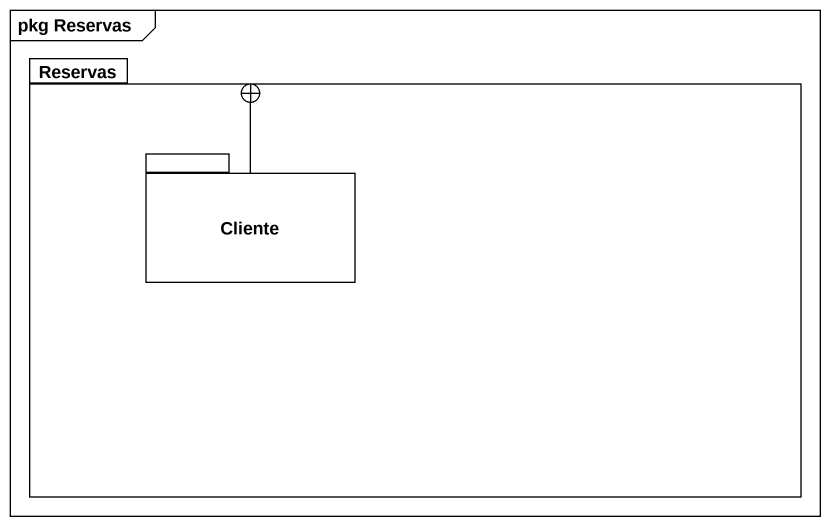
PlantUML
@startuml
mainframe pkg Reservas
package Reservas {
  package Cliente {
  }
}
Cliente -right-+ Reservas
@enduml
